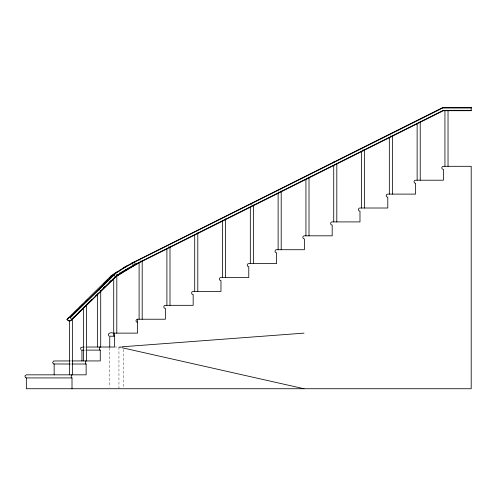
<?xml version="1.0" encoding="UTF-8"?>
<svg xmlns="http://www.w3.org/2000/svg" width="496" height="496" viewBox="0 0 496 496"><rect width="100%" height="100%" fill="white"/><g stroke="black" fill="none" stroke-linecap="round" stroke-linejoin="round"><path stroke-width="0.37" stroke-dasharray="2.48 1.86" d="M118.947 388.734L118.947 347.026L121.26 346.853M390.104 135.414L390.482 135.414M362.675 149.315L363.475 149.315M278.33 191.022L278.895 191.022M251.088 204.922L251.863 204.922M251.088 204.947L251.863 204.947M168.051 246.636L168.454 246.63M139.556 260.53L140.25 260.53M116.039 274.431L116.603 274.431M116.027 274.61L116.591 274.61M84.258 347.026L85.56 347.026M114.39 347.026L122.983 347.026M84.258 350.12L85.56 350.12M70.128 360.933L71.474 360.933M70.128 364.021L71.474 364.021M118.947 347.026L121.21 347.541M119.09 271.554L119.573 272.62M123.659 349.345L123.659 387.19M109.752 347.801L109.752 387.19"/><path stroke-width="0.74" d="M118.457 275.038L118.296 274.747M127.683 268.993A53.425 13.845 -26.6 0 0 116.721 275.95L71.598 319.939L70.438 317.49L115.531 273.519A53.382 13.832 -26.6 0 1 126.486 266.569L136.381 261.187L442.761 107.998L471.2 107.998M122.016 272.943L121.861 272.608M120.212 274.028L120.057 273.687M71.598 319.939L69.539 321.272L66.96 319.35L111.085 275.894L112.815 274.858M71.3 315.692L72.404 314.613M74.053 312.988L77.37 309.69M79.571 307.526L82.324 304.817M85.634 301.562L87.817 299.441M103.788 283.731L107.638 279.936M109.325 278.25L111.526 276.08M69.595 321.259C65.484 319.765 67.363 318.19 70.451 317.018L115.475 273.11A53.109 13.764 -26.6 0 1 126.368 266.197L132.234 262.911L133.585 265.689L131.192 266.984M72.9 318.029L73.985 316.938M78.393 312.629L80.036 311.011M83.334 307.768L84.432 306.683M88.276 302.901L89.919 301.283M103.645 287.779L104.743 286.694M109.12 282.367L110.782 280.755M71.474 319.622L116.56 275.615A53.419 13.845 -26.6 0 1 127.515 268.658L135.414 264.3L135.582 264.635L133.281 265.831L133.585 265.689M70.599 320.608L72.794 318.451M73.885 317.378L91.946 299.603M95.232 296.372L98.518 293.136M100.707 290.985L115.252 276.985L114.092 274.145M112.728 274.784L111.048 275.968L111.358 276.179M119.152 274.207L116.076 276.272A55.298 14.334 -26.6 0 1 119.679 273.91M68.715 317.775L66.997 319.35M70.438 317.49L70.482 317.062M123.448 271.517L127.367 269.167M114.626 273.767L113.41 274.561M116.591 275.77L118.916 274.369M119.561 273.984L137.411 263.277L137.584 263.605L116.064 276.514M125.792 266.488L126.852 265.875M129.63 267.871L127.044 269.34A56.017 14.52 -26.6 0 0 121.061 272.98M129.109 268.15L131.601 266.774M131.719 263.178L442.668 107.607L471.2 107.607M137.423 263.271L135.228 264.399L135.582 264.635M135.408 264.721L137.584 263.605M471.2 110.329L443.306 110.329L137.349 263.308L137.528 263.63L443.399 110.701L471.2 110.701L471.2 107.266M122.028 346.797L304.023 333.126M333.727 161.87L334.502 161.87M99.169 289.875L99.572 289.875M86.533 304.315L86.589 360.933M137.559 322.313A1.544 1.544 0 0 1 136.016 320.769A1.544 1.544 0 0 1 137.559 319.226L165.36 319.226L165.36 308.413A1.544 1.544 0 0 1 163.816 306.869A1.544 1.544 0 0 1 165.36 305.325L193.167 305.325L193.167 294.512A1.544 1.544 0 0 1 191.623 292.969A1.544 1.544 0 0 1 193.167 291.419L220.968 291.419L220.968 280.612A1.544 1.544 0 0 1 219.424 279.062A1.544 1.544 0 0 1 220.968 277.518L248.775 277.518L248.775 266.705A1.544 1.544 0 0 1 247.225 265.162A1.544 1.544 0 0 1 248.775 263.618L276.576 263.618L276.576 252.805A1.544 1.544 0 0 1 275.032 251.261A1.544 1.544 0 0 1 276.576 249.717L304.377 249.717L304.377 238.905A1.544 1.544 0 0 1 302.833 237.361A1.544 1.544 0 0 1 304.377 235.817L332.184 235.817L332.184 225.004A1.544 1.544 0 0 1 330.64 223.46A1.544 1.544 0 0 1 332.184 221.91L359.984 221.91L359.984 211.098A1.544 1.544 0 0 1 358.441 209.554A1.544 1.544 0 0 1 359.984 208.01L387.791 208.01L387.791 197.197A1.544 1.544 0 0 1 386.248 195.653A1.544 1.544 0 0 1 387.791 194.11L415.592 194.11L415.592 183.297A1.544 1.544 0 0 1 414.048 181.753A1.544 1.544 0 0 1 415.592 180.209L443.399 180.209L443.399 169.396A1.544 1.544 0 0 1 441.849 167.853A1.544 1.544 0 0 1 443.399 166.309L471.2 166.309L471.2 388.734L26.344 388.734L26.344 377.921L25.947 377.871M113.069 333.126C111.222 331.849 106.386 333.727 108.984 336.009M83.241 347.026L80.86 347.479L80.612 349.345M87.135 347.026L114.39 347.026L114.39 333.126A1.544 0.787 -90 0 0 113.603 334.67A1.544 0.787 -90 0 0 114.39 336.214L109.752 336.214L109.752 347.026M81.555 350.064L83.241 350.12M87.135 350.12L100.26 350.12L100.26 360.933L83.495 360.933L83.495 308.14M69.397 360.933L53.748 360.983L52.601 362.477L53.376 363.81M72.143 360.933L83.285 360.933M53.748 363.965L69.397 364.021M72.143 364.021L86.137 364.021L86.137 374.833L26.344 374.833L24.85 375.974L25.575 377.716M26.344 377.921L72.007 377.921L72.007 388.734M121.966 347.708L304.011 388.734M134.218 261.863L135.414 264.3M442.668 107.607L442.754 107.992M443.306 110.329L443.399 110.701M448.031 110.701L448.031 166.309M444.943 110.701L444.943 166.309M420.23 121.514L420.23 180.209M417.136 123.826L417.136 180.209M392.423 135.414L392.423 194.11M389.335 137.733L389.335 194.11M364.622 149.308L364.622 208.01M361.528 151.627L361.528 208.01M336.815 163.407L336.815 221.91M333.727 165.534L333.727 221.91M309.014 177.115L309.014 235.817M305.927 179.434L305.927 235.817M281.207 191.022L281.207 249.717M278.12 193.335L278.12 249.717M253.406 204.922L253.406 263.618M250.319 207.241L250.319 263.618M225.606 218.823L225.606 277.518M222.512 221.142L222.512 277.518M197.799 232.723L197.799 291.419M194.711 235.042L194.711 291.419M169.998 246.63L169.998 305.325M166.904 248.942L166.904 305.325M142.191 260.53L142.191 319.226M139.103 262.843L139.103 319.226M137.559 319.226L137.559 333.126L113.708 333.126L113.727 278.293M116.814 275.206L116.802 333.126M100.713 290.65L100.713 347.026M97.625 294.512L97.625 347.026M81.952 350.12L81.952 360.933M72.459 318.451L72.459 374.833M69.372 320.769L69.372 374.833M54.151 364.021L54.151 374.833M72.007 377.921A1.544 0.787 -90 0 1 71.219 376.377A1.544 0.787 -90 0 1 72.007 374.833M86.137 364.021A1.544 0.787 -90 0 1 85.349 362.477A1.544 0.787 -90 0 1 86.137 360.933M100.26 350.12A1.544 0.787 -90 0 1 99.479 348.57A1.544 0.787 -90 0 1 100.26 347.026M121.483 272.273A56.612 14.669 -26.6 0 1 122.797 271.455M113.286 274.393A58.33 15.116 -26.6 0 1 114.533 273.538M115.159 273.11A58.33 15.116 -26.6 0 1 117.087 271.833M123.157 268.038A58.33 15.116 -26.6 0 1 125.252 266.798"/></g></svg>
